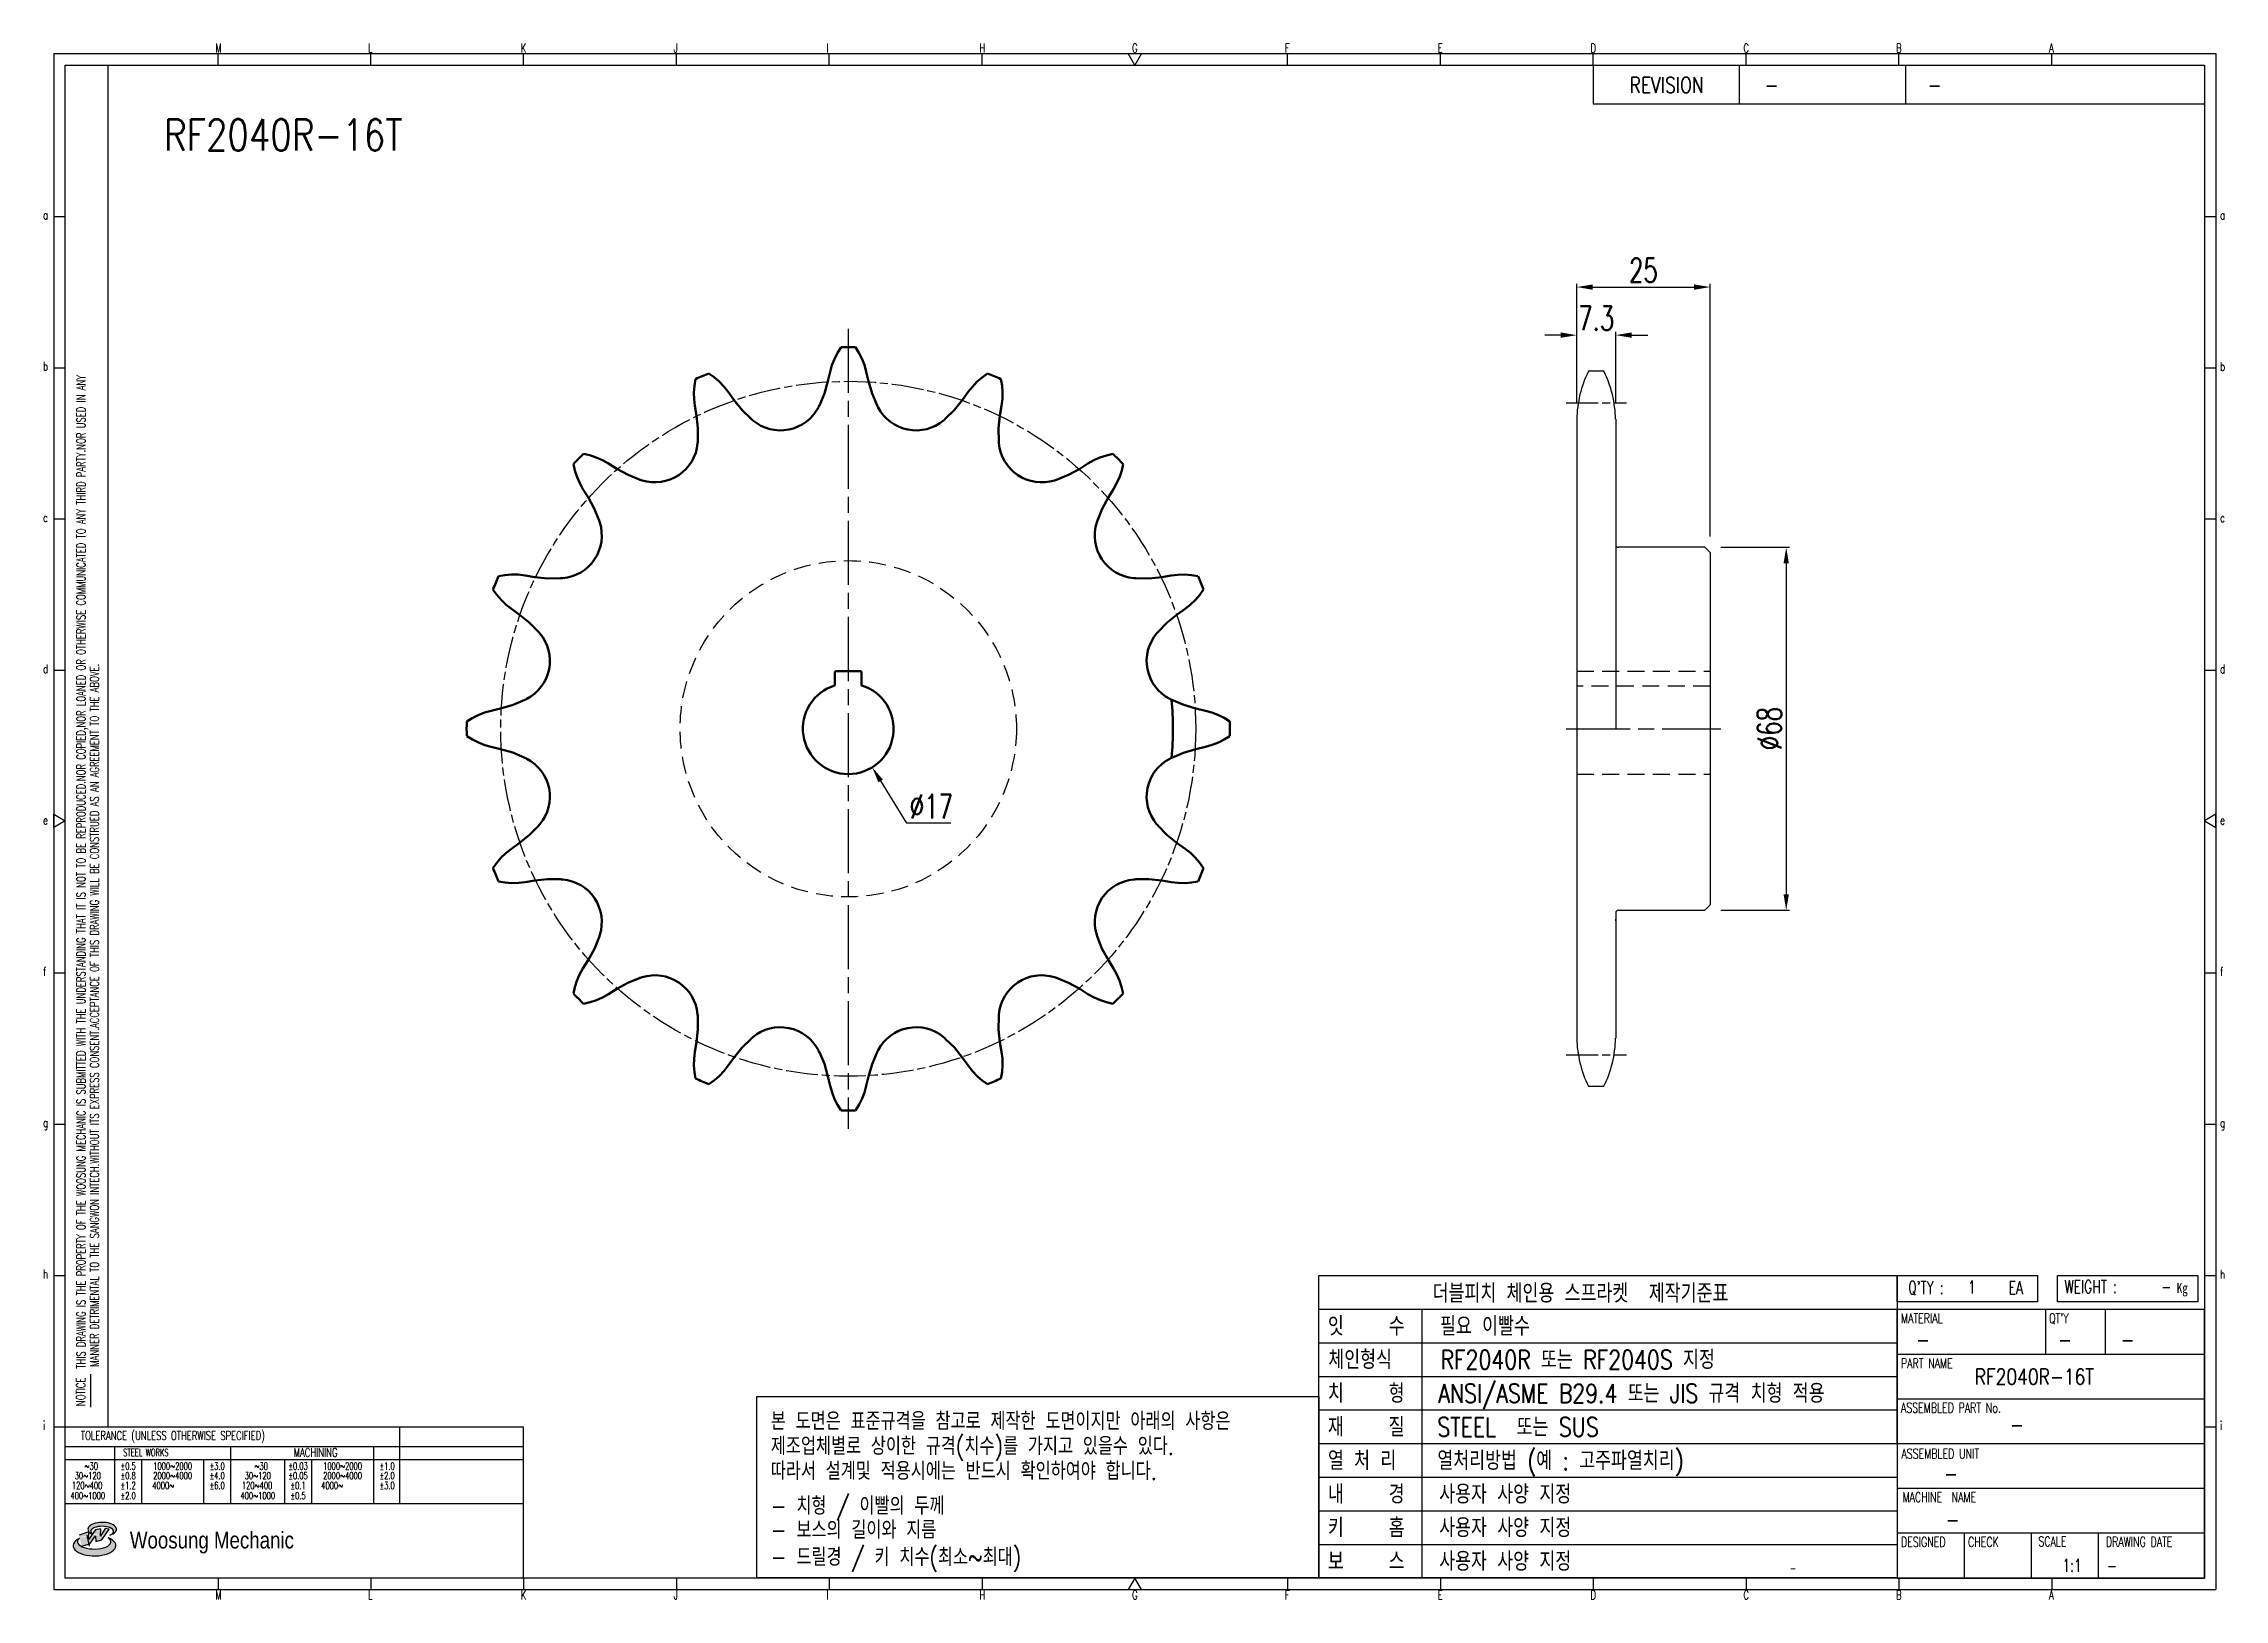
# Model space of a CAD drawing. Header units: millimetres. Extents: x 2460 to 2869, y -323 to -32.
import ezdxf
from ezdxf.enums import TextEntityAlignment as Align

# ---------------------------------------------------------------- set-up
doc = ezdxf.new("R2010")
doc.units = ezdxf.units.MM
for name, pattern in [('AM_ISO08W050', [18, 12, -1.5, 3, -1.5]), ('AM_ISO08W050x2', [9, 6, -0.75, 1.5, -0.75]), ('HIDDEN', [9.525, 6.35, -3.175])]:
    doc.linetypes.add(name, pattern=pattern)
for name, color, linetype, lineweight in [('AM_0', 7, 'Continuous', 50), ('CEN1', 1, 'AM_ISO08W050', 25), ('PEN_RF1', 6, 'AM_ISO08W050x2', 25)]:
    doc.layers.add(name, color=color, linetype=linetype, lineweight=lineweight)
for name, color, linetype in [('HIDDEN_RF1', 3, 'HIDDEN'), ('S-DIM', 7, 'Continuous'), ('TITLE', 7, 'Continuous'), ('도면레이아웃', 7, 'Continuous')]:
    doc.layers.add(name, color=color, linetype=linetype)
doc.styles.add('HAN', font='ROMANS.shx', dxfattribs={"width": 0.7, "bigfont": 'whgtxt.shx'})
doc.styles.add('HKD_ST2', font='romans.shx', dxfattribs={"width": 0.7, "height": 4, "bigfont": '@extfont2.shx'})
doc.styles.add('HSG', font='SIMPLEX.shx', dxfattribs={"width": 0.7, "bigfont": 'HSG.shx'})
doc.styles.add('ROMANS', font='romans.shx', dxfattribs={"width": 0.7, "bigfont": 'whgtxt.shx'})
doc.styles.add('SLDTEXTSTYLE4', font='arial.ttf', dxfattribs={"width": 0.8})
doc.dimstyles.new('RF-S3', dxfattribs={"dimscale": 3, "dimtxt": 1.5, "dimasz": 1, "dimexe": 0.2, "dimexo": 1, "dimgap": 0.3, "dimtad": 1, "dimtoh": 1, "dimdec": 1, "dimrnd": 0.01, "dimzin": 9, "dimdsep": 46, "dimtxsty": 'HSG', "dimcen": 0, "dimclrd": 1, "dimclre": 1, "dimclrt": 150, "dimazin": 2, "dimtp": 1, "dimtm": 1, "dimtfac": 0.5, "dimtdec": 1, "dimtofl": 0, "dimtmove": 0, "dimatfit": 3, "dimfxl": 0, "dimtvp": 1, "dimtolj": 2, "dimlwd": -1, "dimlwe": -1, "dimarcsym": 0})

# ---------------------------------------------------------------- blocks, each defined once
blk = doc.blocks.new('*D2')
at = {"layer": 'Defpoints', "color": 0, "transparency": 16777216}
for p in [(2754.49, -86.54), (2747.19, -102.31), (2754.49, -102.31)]:
    blk.add_point(p, dxfattribs=at)
at = {"layer": 'S-DIM', "color": 1, "transparency": 16777216}
for p, q in [((2744.19, -86.54), (2741.19, -86.54)), ((2747.19, -99.31), (2747.19, -85.94)), ((2754.49, -99.31), (2754.49, -85.94)), ((2757.49, -86.54), (2760.49, -86.54))]:
    blk.add_line(p, q, dxfattribs=at)
for points in [[(2744.19, -86.04), (2744.19, -87.04), (2747.19, -86.54)], [(2757.49, -86.04), (2757.49, -87.04), (2754.49, -86.54)]]:
    blk.add_solid(points, dxfattribs=at)
at = {"layer": 'S-DIM', "color": 150, "transparency": 16777216, "insert": (2750.84, -83.39), "char_height": 4.5, "attachment_point": 5, "style": 'HSG'}
blk.add_mtext('\\A2;7.3', dxfattribs=at)
blk = doc.blocks.new('*D3')
at = {"layer": 'Defpoints', "color": 0, "transparency": 16777216}
for p in [(2772.19, -77.54), (2747.19, -102.31), (2772.19, -127.29)]:
    blk.add_point(p, dxfattribs=at)
at = {"layer": 'S-DIM', "color": 1, "transparency": 16777216}
for p, q in [((2747.19, -99.31), (2747.19, -76.94)), ((2750.19, -77.54), (2769.19, -77.54)), ((2772.19, -124.29), (2772.19, -76.94))]:
    blk.add_line(p, q, dxfattribs=at)
for points in [[(2750.19, -77.04), (2750.19, -78.04), (2747.19, -77.54)], [(2769.19, -77.04), (2769.19, -78.04), (2772.19, -77.54)]]:
    blk.add_solid(points, dxfattribs=at)
at = {"layer": 'S-DIM', "color": 150, "transparency": 16777216, "insert": (2759.69, -74.39), "char_height": 4.5, "attachment_point": 5, "style": 'HSG'}
blk.add_mtext('\\A2;25', dxfattribs=at)
blk = doc.blocks.new('*D4')
at = {"layer": 'Defpoints', "color": 0, "transparency": 16777216}
for p in [(2771.19, -126.29), (2771.19, -194.29), (2786.44, -194.29)]:
    blk.add_point(p, dxfattribs=at)
at = {"layer": 'S-DIM', "color": 1, "transparency": 16777216}
for p, q in [((2774.19, -126.29), (2787.04, -126.29)), ((2786.44, -129.29), (2786.44, -191.29)), ((2774.19, -194.29), (2787.04, -194.29))]:
    blk.add_line(p, q, dxfattribs=at)
for points in [[(2785.94, -129.29), (2786.94, -129.29), (2786.44, -126.29)], [(2785.94, -191.29), (2786.94, -191.29), (2786.44, -194.29)]]:
    blk.add_solid(points, dxfattribs=at)
at = {"layer": 'S-DIM', "color": 150, "transparency": 16777216, "insert": (2783.29, -160.26), "char_height": 4.5, "attachment_point": 5, "rotation": 90, "style": 'HSG'}
blk.add_mtext('\\A2;%%c68', dxfattribs=at)
blk = doc.blocks.new('*D5')
at = {"layer": 'Defpoints', "color": 0, "transparency": 16777216}
for p in [(2606.22, -153.08), (2615.19, -167.51)]:
    blk.add_point(p, dxfattribs=at)
at = {"layer": 'S-DIM', "color": 1, "transparency": 16777216}
for p, q in [((2621.7, -177.98), (2616.78, -170.06)), ((2629.95, -177.98), (2621.7, -177.98))]:
    blk.add_line(p, q, dxfattribs=at)
blk.add_solid([(2617.2, -169.8), (2616.35, -170.32), (2615.19, -167.51)], dxfattribs=at)
at = {"layer": 'S-DIM', "color": 150, "transparency": 16777216, "insert": (2626.28, -174.83), "char_height": 4.5, "attachment_point": 5, "style": 'HSG'}
blk.add_mtext('\\A2;∅17', dxfattribs=at)
blk = doc.blocks.new('SUYWSHJH')
at = {"layer": '도면레이아웃'}
h = blk.add_hatch(color=10, dxfattribs=at)
h.paths.add_polyline_path([(1.544, 35.177), (1.554, 34.966), (1.779, 35.034), (2.054, 35.422), (1.908, 35.446), (1.728, 35.167), (1.741, 35.439), (1.547, 35.405), (1.292, 35.041), (1.295, 35.33), (0.943, 35.208), (1.03, 34.8), (1.336, 34.885)])
edge = h.paths.add_edge_path()
edge.add_ellipse((1.795, 35.421), major_axis=(-0.53, 0), ratio=0.487785, start_angle=122.36065, end_angle=403.39574)
edge.add_line((1.411, 35.244), (1.419, 35.261))
edge.add_ellipse((1.798, 35.344), major_axis=(-0.423, 0), ratio=0.444396, start_angle=131.58977, end_angle=386.19408, ccw=False)
edge = h.paths.add_edge_path()
edge.add_ellipse((1.512, 34.815), major_axis=(-0.793, 0), ratio=0.480113, start_angle=314.67633, end_angle=590.85213)
edge.add_ellipse((1.501, 34.958), major_axis=(-0.62, 0), ratio=0.43311, start_angle=331.7024, end_angle=574.42495, ccw=False)
for p, q in [((0, 90.118), (80.15, 90.118)), ((0, 90.118), (0, 33.191)), ((6.089, 89.693), (6.089, 90.118)), ((11.753, 89.693), (11.753, 90.118)), ((17.418, 89.693), (17.418, 90.118)), ((23.082, 89.693), (23.082, 90.118)), ((28.746, 89.693), (28.746, 90.118)), ((34.411, 89.693), (34.411, 90.118)), ((45.739, 89.693), (45.739, 90.118)), ((51.404, 89.693), (51.404, 90.118)), ((57.068, 89.693), (57.068, 90.118)), ((62.732, 89.693), (62.732, 90.118)), ((68.397, 89.693), (68.397, 90.118)), ((74.061, 89.693), (74.061, 90.118)), ((80.15, 90.118), (80.15, 33.191)), ((0, 84.085), (0.425, 84.085)), ((79.725, 84.085), (80.15, 84.085)), ((0, 78.478), (0.425, 78.478)), ((79.725, 78.478), (80.15, 78.478)), ((0, 72.87), (0.425, 72.87)), ((79.725, 72.87), (80.15, 72.87)), ((0, 67.262), (0.425, 67.262)), ((79.725, 67.262), (80.15, 67.262)), ((0, 56.047), (0.425, 56.047)), ((79.725, 56.047), (80.15, 56.047)), ((0, 50.439), (0.425, 50.439)), ((79.725, 50.439), (80.15, 50.439)), ((0, 44.832), (0.425, 44.832)), ((79.725, 44.832), (80.15, 44.832)), ((1.377, 39.947), (1.377, 41.174)), ((0, 39.224), (0.425, 39.224)), ((79.725, 39.224), (80.15, 39.224)), ((0, 33.191), (80.15, 33.191)), ((6.089, 33.616), (6.089, 33.191)), ((11.753, 33.616), (11.753, 33.191)), ((17.418, 33.616), (17.418, 33.191)), ((23.082, 33.616), (23.082, 33.191)), ((28.746, 33.616), (28.746, 33.191)), ((34.411, 33.616), (34.411, 33.191)), ((45.739, 33.616), (45.739, 33.191)), ((51.404, 33.616), (51.404, 33.191)), ((57.068, 33.616), (57.068, 33.191)), ((62.732, 33.616), (62.732, 33.191)), ((68.397, 33.616), (68.397, 33.191)), ((74.061, 33.616), (74.061, 33.191))]:
    blk.add_line(p, q)
at = {"color": 2}
for p, q in [((2.017, 39.224), (2.017, 89.693)), ((0.425, 39.224), (17.418, 39.224)), ((12.816, 39.224), (12.816, 36.382)), ((17.418, 33.616), (17.418, 39.224)), ((0.425, 38.487), (17.418, 38.487)), ((0.425, 38.012), (17.418, 38.012)), ((2.257, 38.487), (2.257, 36.382)), ((3.257, 38.012), (3.257, 36.382)), ((5.557, 38.012), (5.557, 36.382)), ((6.557, 38.5), (6.557, 36.382)), ((8.557, 38.012), (8.557, 36.382)), ((9.557, 38.026), (9.557, 36.382)), ((11.857, 38.487), (11.857, 36.382)), ((0.425, 36.382), (17.418, 36.382))]:
    blk.add_line(p, q, dxfattribs=at)
at = {"color": 6, "ltscale": 0.5}
for p, q in [((57.068, 89.693), (57.068, 88.246)), ((62.47, 89.693), (62.47, 88.246)), ((68.635, 89.693), (68.635, 88.246)), ((79.725, 88.246), (57.068, 88.246)), ((68.336, 38.59), (68.336, 43.563)), ((79.725, 43.563), (68.336, 43.563)), ((73.827, 43.563), (73.827, 41.905)), ((76.037, 43.563), (76.037, 41.905)), ((79.725, 38.59), (79.725, 43.563)), ((79.725, 41.905), (68.336, 41.905)), ((79.725, 40.248), (68.336, 40.248)), ((68.336, 38.59), (68.336, 33.616)), ((79.725, 38.59), (68.336, 38.59)), ((79.725, 33.616), (79.725, 38.59)), ((79.725, 36.932), (68.336, 36.932)), ((79.725, 35.274), (68.336, 35.274)), ((70.822, 33.616), (70.822, 35.274)), ((73.309, 33.616), (73.309, 35.274)), ((75.796, 33.616), (75.796, 35.274)), ((68.336, 33.616), (79.725, 33.616))]:
    blk.add_line(p, q, dxfattribs=at)
for points in [[(40.075, 89.693), (39.83, 90.118), (40.32, 90.118)], [(0.425, 89.693), (79.725, 89.693), (79.725, 33.616), (0.425, 33.616)], [(0.425, 61.679), (0, 61.433), (0, 61.924)], [(79.725, 61.679), (80.15, 61.433), (80.15, 61.924)], [(40.075, 33.616), (39.83, 33.191), (40.32, 33.191)]]:
    blk.add_lwpolyline(points, close=True)
at = {"layer": 'TITLE', "color": 20}
for p, q in [((68.336, 43.851), (68.336, 44.826)), ((68.336, 44.826), (73.54, 44.826)), ((73.54, 44.826), (73.54, 43.851)), ((74.277, 43.851), (74.277, 44.826)), ((74.277, 44.826), (79.481, 44.826)), ((79.481, 44.826), (79.481, 43.851)), ((73.54, 43.851), (68.336, 43.851)), ((79.481, 43.851), (74.277, 43.851))]:
    blk.add_line(p, q, dxfattribs=at)
at = {"layer": '도면레이아웃'}
for p, q in [((1.295, 35.33), (0.943, 35.208)), ((1.03, 34.8), (1.336, 34.885)), ((1.224, 35.208), (1.311, 34.8)), ((1.224, 35.208), (1.224, 35.208)), ((1.547, 35.405), (1.292, 35.041)), ((1.292, 35.041), (1.295, 35.33)), ((1.336, 34.885), (1.544, 35.177)), ((1.419, 35.261), (1.411, 35.244)), ((1.544, 35.177), (1.554, 34.966)), ((1.741, 35.439), (1.547, 35.405)), ((1.554, 34.966), (1.779, 35.034)), ((1.908, 35.446), (1.728, 35.167)), ((1.728, 35.167), (1.741, 35.439)), ((1.779, 35.034), (2.054, 35.422)), ((2.054, 35.422), (1.908, 35.446))]:
    blk.add_line(p, q, dxfattribs=at)
for centre, major_axis, ratio, start_param, end_param in [((1.795, 35.421), (-0.53, 0), 0.487785, 2.135596, 7.040584), ((1.512, 34.815), (-0.793, 0), 0.480113, 5.492138, 10.312315), ((1.501, 34.958), (-0.62, 0), 0.43311, 5.789299, 10.025607), ((1.798, 35.344), (-0.423, 0), 0.444396, 2.296675, 6.740358)]:
    blk.add_ellipse(centre, major_axis=major_axis, ratio=ratio, start_param=start_param, end_param=end_param, dxfattribs=at)
at = {"color": 4, "style": 'HKD_ST2', "width": 0.7}
for s, p in [('M', (5.988, 90.164)), ('L', (11.652, 90.164)), ('K', (17.316, 90.164)), ('J', (22.981, 90.164)), ('I', (28.645, 90.164)), ('H', (34.309, 90.164)), ('G', (39.974, 90.164)), ('F', (45.638, 90.164)), ('E', (51.302, 90.164)), ('D', (56.967, 90.164)), ('C', (62.631, 90.164)), ('B', (68.295, 90.164)), ('A', (73.96, 90.164)), ('a', (-0.395, 83.976)), ('a', (80.305, 83.97)), ('b', (-0.395, 78.368)), ('b', (80.305, 78.362)), ('c', (-0.395, 72.76)), ('c', (80.305, 72.754)), ('d', (-0.395, 67.153)), ('d', (80.305, 67.147)), ('e', (-0.395, 61.545)), ('e', (80.305, 61.539)), ('f', (-0.395, 55.937)), ('f', (80.305, 55.931)), ('g', (-0.395, 50.33)), ('g', (80.305, 50.324)), ('h', (-0.395, 44.722)), ('h', (80.305, 44.716)), ('i', (-0.395, 39.114)), ('i', (80.305, 39.108)), ('M', (5.988, 32.824)), ('L', (11.652, 32.824)), ('K', (17.316, 32.824)), ('J', (22.981, 32.824)), ('I', (28.645, 32.824)), ('H', (34.309, 32.824)), ('G', (39.974, 32.824)), ('F', (45.638, 32.824)), ('E', (51.302, 32.824)), ('D', (56.967, 32.824)), ('C', (62.631, 32.824)), ('B', (68.295, 32.824)), ('A', (73.96, 32.824))]:
    blk.add_text(s, height=0.326, dxfattribs=at).set_placement(p)
for s, height, style, width, p in [('REVISION', 0.5806, 'HAN', 0.8, (58.415, 88.664)), ('-', 0.581, 'HAN', 0.8, (63.426, 88.664)), ('-', 0.581, 'HAN', 0.8, (69.468, 88.664)), ("Q'TY : ", 0.4746, 'HKD_ST2', 0.7, (68.743, 44.143)), ('1', 0.475, 'HKD_ST2', 0.7, (70.957, 44.165)), ('EA', 0.4746, 'HKD_ST2', 0.7, (72.464, 44.143)), ('WEIGHT : ', 0.4746, 'HKD_ST2', 0.7, (74.536, 44.176)), ('-', 0.581, 'HAN', 0.8, (69.029, 42.157)), ('-', 0.581, 'HAN', 0.8, (74.289, 42.157)), ('-', 0.581, 'HAN', 0.8, (76.623, 42.157)), ('-', 0.581, 'HAN', 0.8, (72.515, 39.013)), ('-', 0.581, 'HAN', 0.8, (70.067, 37.189)), ('-', 0.581, 'HAN', 0.8, (70.126, 35.48)), ('1:1', 0.4746, 'HKD_ST2', 0.7, (74.458, 33.848)), ('-', 0.475, 'HKD_ST2', 0.7, (76.112, 33.837))]:
    blk.add_text(s, height=height, dxfattribs=dict(style=style, width=width)).set_placement(p)
at = {"color": 2, "style": 'HKD_ST2', "width": 0.7}
for s, p in [(' THIS DRAWING IS THE PROPERTY OF THE WOOSUNG MECHANIC IS SUBMITTED WITH THE UNDERSTANDING THAT IT IS NOT TO BE REPRODUCED.NOR COPIED,NOR LOANED OR OTHERWISE COMMUNICATED TO ANY THIRD PARTY.NOR USED IN ANY', (1.173, 41.217)), ('MANNER DETRIMENTAL TO THE SANGWON INTECH.WITHOUT ITS EXPRESS CONSENT.ACCEPTANCE OF THIS DRAWING WILL BE CONSTRUED AS AN AGREEMENT TO THE ABOVE.', (1.672, 41.447))]:
    blk.add_text(s, height=0.326266, rotation=90, dxfattribs=at).set_placement(p)
at = {"style": 'HKD_ST2', "width": 0.7}
blk.add_text('-', height=0.475, dxfattribs=at).set_placement((78.499, 44.176), align=Align.RIGHT)
at = {"color": 4, "style": 'HKD_ST2', "width": 0.7}
for s, height, p in [('MATERIAL', 0.3651, (68.474, 43.425)), ("QT'Y", 0.3651, (73.965, 43.425)), ('PART NAME', 0.3651, (68.474, 41.756)), ('ASSEMBLED PART No.', 0.36511, (68.474, 40.109)), ('ASSEMBLED UNIT', 0.36511, (68.49, 38.408)), ('MACHINE  NAME', 0.36511, (68.532, 36.794)), ('DESIGNED', 0.3651, (68.474, 35.136)), ('CHECK', 0.3651, (70.961, 35.136)), ('SCALE', 0.3651, (73.566, 35.153)), ('DRAWING DATE', 0.36511, (76.071, 35.141))]:
    blk.add_text(s, height=height, dxfattribs=at).set_placement(p, align=Align.TOP_LEFT)
at = {"style": 'HKD_ST2', "width": 0.7}
blk.add_text('NOTICE', height=0.3263, rotation=90, dxfattribs=at).set_placement((1.163, 39.988))
for s, height, style, width, p in [('TOLERANCE (UNLESS OTHERWISE SPECIFIED)', 0.32627, 'HKD_ST2', 0.7, (4.417, 38.896)), ('-', 0.326, 'ROMANS', 0.65, (64.469, 33.975))]:
    blk.add_text(s, height=height, dxfattribs=dict(style=style, width=width)).set_placement(p, align=Align.MIDDLE_CENTER)
at = {"color": 4, "style": 'HKD_ST2', "width": 0.7}
for s, height, p in [('STEEL WORKS', 0.26101, (3.416, 38.268)), ('MACHINING', 0.3263, (9.707, 38.27)), ('%%P0.5', 0.261, (2.757, 37.762)), ('%%P0.8', 0.261, (2.757, 37.411)), ('%%P3.0', 0.261, (6.057, 37.762)), ('%%P4.0', 0.261, (6.057, 37.411)), ('%%P0.03', 0.261, (9.057, 37.762)), ('%%P0.05', 0.261, (9.057, 37.411)), ('%%P1.0', 0.261, (12.357, 37.762)), ('%%P2.0', 0.261, (12.357, 37.411)), ('%%P1.2', 0.261, (2.757, 37.045)), ('%%P2.0', 0.261, (2.757, 36.67)), ('%%P6.0', 0.261, (6.057, 37.045)), ('%%P0.1', 0.261, (9.057, 37.045)), ('%%P0.5', 0.261, (9.057, 36.67)), ('%%P3.0', 0.261, (12.357, 37.045))]:
    blk.add_text(s, height=height, dxfattribs=at).set_placement(p, align=Align.MIDDLE)
for s, height, p in [('30%%126120', 0.261, (1.263, 37.411)), ('%%12630', 0.261, (1.389, 37.762)), ('2000%%1264000', 0.26101, (4.407, 37.411)), ('1000%%1262000', 0.26101, (4.407, 37.762)), ('30%%126120', 0.261, (7.563, 37.411)), ('%%12630', 0.261, (7.689, 37.762)), ('2000%%1264000', 0.26101, (10.707, 37.411)), ('1000%%1262000', 0.26101, (10.707, 37.762)), ('400%%1261000', 0.26101, (1.263, 36.67)), ('120%%126400', 0.26101, (1.237, 37.045)), ('4000%%126', 0.261, (4.061, 37.045)), ('400%%1261000', 0.26101, (7.563, 36.67)), ('120%%126400', 0.26101, (7.537, 37.045)), ('4000%%126', 0.261, (10.321, 37.045))]:
    blk.add_text(s, height=height, dxfattribs=at).set_placement(p, align=Align.MIDDLE_CENTER)
at = {"color": 1, "style": 'SLDTEXTSTYLE4', "width": 0.8}
blk.add_text('Woosung Mechanic', height=0.61957, dxfattribs=at).set_placement((2.822, 34.711))
at = {"layer": 'TITLE', "width": 0.8}
blk.add_text('Kg', height=0.3789, dxfattribs=at).set_placement((78.694, 44.176))
blk = doc.blocks.new('ST')
at = {"color": 150}
for p, q in [((1275.22, 18.47), (1365.55, 18.47)), ((1275.22, 18.47), (1365.55, 18.47)), ((1291.34, 18.47), (1291.34, -23.5)), ((1275.22, 13.23), (1365.55, 13.23)), ((1275.22, 7.98), (1365.55, 7.98)), ((1275.22, 2.73), (1365.55, 2.73)), ((1275.22, -2.51), (1365.55, -2.51)), ((1275.22, -7.76), (1365.55, -7.76)), ((1275.22, -13), (1365.55, -13)), ((1275.22, -18.25), (1365.55, -18.25))]:
    blk.add_line(p, q, dxfattribs=at)
blk.add_lwpolyline([(1275.22, 23.72), (1365.55, 23.72), (1365.55, -23.5), (1275.22, -23.5)], close=True, dxfattribs=at)
blk.add_lwpolyline([(1187.47, 4.85), (1275.22, 4.85), (1275.22, -23.5), (1187.47, -23.5)], close=True)
at = {"color": 150, "style": 'HAN', "width": 0.8}
for s, height, p in [('더블피치 체인용 스프라켓  제작기준표', 2.9346, (1293, 19.48)), ('잇    수 ', 2.935, (1276.65, 14.34)), ('필요 이빨수', 2.935, (1294.15, 14.34)), ('체인형식 ', 2.935, (1276.72, 9.12)), ('RF2040R 또는 RF2040S 지정', 2.9346, (1294.22, 9.12)), ('치    형', 2.935, (1276.65, 3.85)), ('ANSI/ASME B29.4 또는 JIS 규격 치형 적용', 2.9346, (1293.88, 3.85)), ('재    질', 2.935, (1276.65, -1.4)), ('STEEL  또는 SUS', 2.9346, (1293.74, -1.4)), ('열처리방법 (예 : 고주파열치리)', 2.9346, (1293.74, -6.64)), ('열 처 리', 2.935, (1276.65, -6.64)), ('내    경', 2.935, (1276.65, -11.89)), ('사용자 사양 지정', 2.935, (1294.03, -11.89)), ('키    홈', 2.935, (1276.65, -17.13)), ('사용자 사양 지정', 2.935, (1294.03, -17.13)), ('보    스', 2.935, (1276.65, -22.38)), ('사용자 사양 지정', 2.935, (1294.03, -22.38))]:
    blk.add_text(s, height=height, dxfattribs=at).set_placement(p)
at = {"style": 'HAN', "width": 0.8}
for s, p in [('본 도면은 표준규격을 참고로 제작한 도면이지만 아래의 사항은', (1189.67, -0.4)), ('제조업체별로 상이한 규격(치수)를 가지고 있을수 있다.', (1189.67, -4.29)), ('따라서 설계및 적용시에는 반드시 확인하여야 합니다.', (1189.67, -8.18)), ('- 치형 / 이빨의 두께', (1189.67, -13.62)), ('- 보스의 길이와 지름', (1189.67, -17.38)), ('- 드릴경 / 키 치수(최소~최대)', (1189.67, -21.61))]:
    blk.add_text(s, height=2.7767, dxfattribs=at).set_placement(p)

msp = doc.modelspace()

# ---------------------------------------------------------------- linework, layer by layer
for p, q in [((2752.3, -93.31), (2749.38, -93.31)), ((2747.19, -102.31), (2747.19, -218.28)), ((2754.49, -102.31), (2754.49, -160.29)), ((2771.19, -126.29), (2754.99, -126.29)), ((2771.19, -126.29), (2772.19, -127.29)), ((2772.19, -127.29), (2772.19, -193.29)), ((2754.49, -195.5), (2754.46, -196.27)), ((2754.49, -194.79), (2754.49, -218.28)), ((2754.99, -194.29), (2771.19, -194.29)), ((2772.19, -193.29), (2771.19, -194.29)), ((2752.3, -227.28), (2749.38, -227.28))]:
    msp.add_line(p, q)
for centre, radius, start, end in [((2769.08, -102.87), 21.9, 154.115, 178.5326), ((2732.59, -102.87), 21.9, 1.4674, 25.885), ((2754.99, -125.79), 0.5, 180, 270), ((2754.99, -194.79), 0.5, 90, 180), ((2769.08, -217.71), 21.9, 181.4674, 205.885), ((2732.59, -217.71), 21.9, 334.115, 358.5326)]:
    msp.add_arc(centre, radius, start, end)
at = {"layer": 'AM_0'}
for p, q in [((2606.91, -95.16), (2607.32, -93.39)), ((2614.09, -93.39), (2614.5, -95.16)), ((2588.23, -97.19), (2589.29, -98.67)), ((2632.12, -98.67), (2633.18, -97.19)), ((2582.28, -101.57), (2581.98, -99.78)), ((2639.43, -99.78), (2639.13, -101.57)), ((2565.79, -110.59), (2567.33, -111.56)), ((2654.08, -111.56), (2655.62, -110.59)), ((2561.97, -116.92), (2561, -115.38)), ((2660.41, -115.38), (2659.44, -116.92)), ((2550.19, -131.57), (2551.98, -131.87)), ((2669.43, -131.87), (2671.22, -131.57)), ((2549.08, -138.88), (2547.6, -137.82)), ((2673.81, -137.82), (2672.33, -138.88)), ((2608.21, -152.17), (2608.21, -149.69)), ((2613.01, -149.49), (2608.41, -149.49)), ((2613.21, -149.69), (2613.21, -152.17)), ((2543.8, -156.91), (2545.58, -156.5)), ((2675.84, -156.5), (2677.61, -156.91)), ((2545.58, -164.09), (2543.8, -163.68)), ((2677.61, -163.68), (2675.84, -164.09)), ((2547.6, -182.77), (2549.08, -181.71)), ((2672.33, -181.71), (2673.81, -182.77)), ((2551.98, -188.72), (2550.19, -189.02)), ((2671.22, -189.02), (2669.43, -188.72)), ((2561, -205.21), (2561.97, -203.67)), ((2659.44, -203.67), (2660.41, -205.21)), ((2567.33, -209.03), (2565.79, -210)), ((2655.62, -210), (2654.08, -209.03)), ((2581.98, -220.81), (2582.28, -219.02)), ((2639.13, -219.02), (2639.43, -220.81)), ((2589.29, -221.92), (2588.23, -223.4)), ((2633.18, -223.4), (2632.12, -221.92)), ((2607.32, -227.2), (2606.91, -225.42)), ((2614.5, -225.42), (2614.09, -227.2))]:
    msp.add_line(p, q, dxfattribs=at)
for points in [[(2607.32, -93.39), (2607.66, -92.18), (2608.11, -91.02), (2608.68, -89.88), (2609.35, -88.81)], [(2612.06, -88.81), (2612.7, -89.84), (2613.26, -90.93), (2613.73, -92.13), (2614.09, -93.39)], [(2584.6, -93.73), (2585.59, -94.43), (2586.52, -95.23), (2587.42, -96.16), (2588.23, -97.19)], [(2633.18, -97.19), (2633.96, -96.2), (2634.82, -95.3), (2635.78, -94.46), (2636.81, -93.73)], [(2581.98, -99.78), (2581.83, -98.53), (2581.8, -97.29), (2581.89, -96.01), (2582.1, -94.77)], [(2606.91, -95.16), (2606.24, -97.45), (2605.29, -99.7)], [(2616.12, -99.7), (2615.18, -97.5), (2614.5, -95.16)], [(2639.31, -94.77), (2639.52, -95.96), (2639.61, -97.19), (2639.59, -98.48), (2639.43, -99.78)], [(2582.28, -101.57), (2582.53, -103.94), (2582.51, -106.39)], [(2592.52, -102.24), (2590.81, -100.57), (2589.29, -98.67)], [(2632.12, -98.67), (2630.63, -100.53), (2628.89, -102.24)], [(2638.9, -106.39), (2638.87, -104), (2639.13, -101.57)], [(2561.11, -108.79), (2562.3, -109.06), (2563.46, -109.44), (2564.65, -109.96), (2565.79, -110.59)], [(2655.62, -110.59), (2656.72, -109.98), (2657.85, -109.48), (2659.07, -109.07), (2660.3, -108.79)], [(2561, -115.38), (2560.39, -114.28), (2559.89, -113.15), (2559.48, -111.93), (2559.2, -110.7)], [(2571.69, -113.62), (2569.47, -112.73), (2567.33, -111.56)], [(2654.08, -111.56), (2651.99, -112.7), (2649.72, -113.62)], [(2662.21, -110.7), (2661.94, -111.89), (2661.56, -113.05), (2661.04, -114.24), (2660.41, -115.38)], [(2561.97, -116.92), (2563.11, -119.01), (2564.03, -121.28)], [(2657.38, -121.28), (2658.27, -119.06), (2659.44, -116.92)], [(2547.6, -137.82), (2546.61, -137.04), (2545.71, -136.18), (2544.87, -135.22), (2544.14, -134.19)], [(2545.18, -131.69), (2546.37, -131.48), (2547.6, -131.39), (2548.89, -131.41), (2550.19, -131.57)], [(2556.8, -132.1), (2554.41, -132.13), (2551.98, -131.87)], [(2669.43, -131.87), (2667.06, -132.12), (2664.61, -132.1)], [(2671.22, -131.57), (2672.47, -131.42), (2673.71, -131.39), (2674.99, -131.48), (2676.23, -131.69)], [(2677.27, -134.19), (2676.57, -135.18), (2675.77, -136.11), (2674.84, -137.01), (2673.81, -137.82)], [(2549.08, -138.88), (2550.94, -140.37), (2552.65, -142.11)], [(2668.76, -142.11), (2670.43, -140.4), (2672.33, -138.88)], [(2550.11, -154.88), (2547.91, -155.81), (2545.58, -156.5)], [(2675.84, -156.5), (2673.55, -155.83), (2671.3, -154.88)], [(2539.22, -158.94), (2540.25, -158.3), (2541.34, -157.74), (2542.54, -157.27), (2543.8, -156.91)], [(2677.61, -156.91), (2678.82, -157.25), (2679.98, -157.7), (2681.12, -158.27), (2682.19, -158.94)], [(2543.8, -163.68), (2542.59, -163.34), (2541.43, -162.89), (2540.29, -162.32), (2539.22, -161.65)], [(2682.19, -161.65), (2681.16, -162.29), (2680.07, -162.85), (2678.87, -163.32), (2677.61, -163.68)], [(2545.58, -164.09), (2547.86, -164.76), (2550.11, -165.71)], [(2671.3, -165.71), (2673.5, -164.77), (2675.84, -164.09)], [(2552.65, -178.48), (2550.98, -180.19), (2549.08, -181.71)], [(2672.33, -181.71), (2670.47, -180.22), (2668.76, -178.48)], [(2544.14, -186.4), (2544.84, -185.41), (2545.64, -184.48), (2546.57, -183.58), (2547.6, -182.77)], [(2673.81, -182.77), (2674.8, -183.55), (2675.7, -184.41), (2676.54, -185.37), (2677.27, -186.4)], [(2550.19, -189.02), (2548.94, -189.17), (2547.7, -189.2), (2546.42, -189.11), (2545.18, -188.9)], [(2551.98, -188.72), (2554.35, -188.47), (2556.8, -188.49)], [(2664.61, -188.49), (2667, -188.46), (2669.43, -188.72)], [(2676.23, -188.9), (2675.04, -189.1), (2673.81, -189.2), (2672.52, -189.18), (2671.22, -189.02)], [(2564.03, -199.31), (2563.14, -201.53), (2561.97, -203.67)], [(2659.44, -203.67), (2658.3, -201.58), (2657.38, -199.31)], [(2559.2, -209.89), (2559.47, -208.7), (2559.85, -207.54), (2560.37, -206.35), (2561, -205.21)], [(2567.33, -209.03), (2569.42, -207.89), (2571.69, -206.97)], [(2649.72, -206.97), (2651.94, -207.86), (2654.08, -209.03)], [(2660.41, -205.21), (2661.02, -206.31), (2661.52, -207.44), (2661.93, -208.66), (2662.21, -209.89)], [(2565.79, -210), (2564.69, -210.61), (2563.56, -211.11), (2562.34, -211.52), (2561.11, -211.8)], [(2660.3, -211.8), (2659.11, -211.53), (2657.95, -211.15), (2656.76, -210.63), (2655.62, -210)], [(2582.51, -214.2), (2582.54, -216.59), (2582.28, -219.02)], [(2639.13, -219.02), (2638.88, -216.65), (2638.9, -214.2)], [(2589.29, -221.92), (2590.78, -220.06), (2592.52, -218.35)], [(2628.89, -218.35), (2630.6, -220.02), (2632.12, -221.92)], [(2582.1, -225.82), (2581.89, -224.63), (2581.8, -223.4), (2581.82, -222.11), (2581.98, -220.81)], [(2588.23, -223.4), (2587.45, -224.39), (2586.59, -225.29), (2585.63, -226.13), (2584.6, -226.86)], [(2605.29, -220.89), (2606.23, -223.09), (2606.91, -225.42)], [(2614.5, -225.42), (2615.17, -223.14), (2616.12, -220.89)], [(2636.81, -226.86), (2635.82, -226.16), (2634.89, -225.36), (2633.99, -224.43), (2633.18, -223.4)], [(2639.43, -220.81), (2639.58, -222.06), (2639.61, -223.3), (2639.52, -224.58), (2639.31, -225.82)], [(2609.35, -231.78), (2608.71, -230.75), (2608.15, -229.66), (2607.68, -228.46), (2607.32, -227.2)], [(2614.09, -227.2), (2613.75, -228.41), (2613.3, -229.57), (2612.73, -230.71), (2612.06, -231.78)]]:
    msp.add_lwpolyline(points, dxfattribs=at)
for centre, radius, start, end in [((2610.71, -160.29), 71.5, 88.917, 91.083), ((2610.71, -160.29), 71.5, 111.417, 113.583), ((2610.71, -160.29), 71.5, 66.417, 68.583), ((2597.99, -96.37), 8.02, 230, 332.5), ((2586.72, -90.5), 20.72, 332.5, 333.643), ((2634.69, -90.5), 20.72, 206.357, 207.5), ((2623.42, -96.37), 8.02, 207.5, 310), ((2606.16, -86.64), 20.72, 228.857, 230), ((2615.25, -86.64), 20.72, 310, 311.143), ((2610.71, -160.29), 71.5, 133.917, 136.083), ((2574.49, -106.1), 8.02, 252.5, 355), ((2561.84, -104.99), 20.72, 355, 356.143), ((2659.57, -104.99), 20.72, 183.857, 185), ((2646.92, -106.1), 8.02, 185, 287.5), ((2610.71, -160.29), 71.5, 43.917, 46.083), ((2578.31, -93.99), 20.72, 251.357, 252.5), ((2643.1, -93.99), 20.72, 287.5, 288.643), ((2556.51, -124.08), 8.02, 275, 17.5), ((2544.4, -127.9), 20.72, 17.5, 18.643), ((2664.9, -124.08), 8.02, 162.5, 265), ((2677.01, -127.9), 20.72, 161.357, 162.5), ((2610.71, -160.29), 71.5, 156.417, 158.583), ((2555.4, -111.43), 20.72, 273.857, 275), ((2666.01, -111.43), 20.72, 265, 266.143), ((2610.71, -160.29), 71.5, 21.417, 23.583), ((2546.78, -147.58), 8.02, 297.5, 40), ((2537.05, -155.75), 20.72, 40, 41.143), ((2674.63, -147.58), 8.02, 140, 242.5), ((2684.36, -155.75), 20.72, 138.857, 140), ((2608.41, -149.69), 0.2, 90, 180), ((2613.01, -149.69), 0.2, 0, 90), ((2540.91, -136.31), 20.72, 296.357, 297.5), ((2610.71, -160.29), 8.5, 107.1046, 72.8954), ((2680.5, -136.31), 20.72, 242.5, 243.643), ((2610.71, -160.29), 60.83, 354.8917, 5.1083), ((2610.71, -160.29), 71.5, 178.917, 181.083), ((2610.71, -160.29), 71.5, 358.917, 1.083), ((2540.91, -184.28), 20.72, 62.5, 63.643), ((2546.78, -173.01), 8.02, 320, 62.5), ((2674.63, -173.01), 8.02, 117.5, 220), ((2680.5, -184.28), 20.72, 116.357, 117.5), ((2537.05, -164.84), 20.72, 318.857, 320), ((2684.36, -164.84), 20.72, 220, 221.143), ((2610.71, -160.29), 71.5, 201.417, 203.583), ((2610.71, -160.29), 71.5, 336.417, 338.583), ((2555.4, -209.16), 20.72, 85, 86.143), ((2556.51, -196.51), 8.02, 342.5, 85), ((2664.9, -196.51), 8.02, 95, 197.5), ((2666.01, -209.16), 20.72, 93.857, 95), ((2544.4, -192.69), 20.72, 341.357, 342.5), ((2677.01, -192.69), 20.72, 197.5, 198.643), ((2578.31, -226.6), 20.72, 107.5, 108.643), ((2574.49, -214.49), 8.02, 5, 107.5), ((2646.92, -214.49), 8.02, 72.5, 175), ((2643.1, -226.6), 20.72, 71.357, 72.5), ((2610.71, -160.29), 71.5, 223.917, 226.083), ((2610.71, -160.29), 71.5, 313.917, 316.083), ((2561.84, -215.6), 20.72, 3.857, 5), ((2597.99, -224.22), 8.02, 27.5, 130), ((2623.42, -224.22), 8.02, 50, 152.5), ((2659.57, -215.6), 20.72, 175, 176.143), ((2606.16, -233.95), 20.72, 130, 131.143), ((2586.72, -230.09), 20.72, 26.357, 27.5), ((2634.69, -230.09), 20.72, 152.5, 153.643), ((2615.25, -233.95), 20.72, 48.857, 50), ((2610.71, -160.29), 71.5, 246.417, 248.583), ((2610.71, -160.29), 71.5, 291.417, 293.583), ((2610.71, -160.29), 71.5, 268.917, 271.083)]:
    msp.add_arc(centre, radius, start, end, dxfattribs=at)
at = {"layer": 'CEN1', "color": 1, "linetype": 'AM_ISO08W050x2', "ltscale": 2}
for p, q in [((2610.71, -85.34), (2610.71, -235.25)), ((2745.19, -160.29), (2774.19, -160.29))]:
    msp.add_line(p, q, dxfattribs=at)
at = {"layer": 'HIDDEN_RF1', "ltscale": 0.5}
for p, q in [((2747.19, -149.49), (2772.19, -149.49)), ((2772.19, -152.29), (2747.19, -152.29)), ((2747.19, -168.79), (2772.19, -168.79))]:
    msp.add_line(p, q, dxfattribs=at)
msp.add_circle((2610.71, -160.29), 31.5, dxfattribs=at)
at = {"layer": 'PEN_RF1'}
for p, q in [((2745.19, -99.21), (2756.49, -99.21)), ((2745.19, -221.38), (2756.49, -221.38))]:
    msp.add_line(p, q, dxfattribs=at)
msp.add_circle((2610.71, -160.29), 65.1, dxfattribs=at)

# ---------------------------------------------------------------- block references
for name, p, xscale, yscale, zscale in [('SUYWSHJH', (2461.85, -489.3), 5.054399999999999, 5.054399999999999, 5.054399999999999), ('ST', (1168.59, -291.19), 1.2, 1.2, 1.2)]:
    msp.add_blockref(name, p, dxfattribs=dict(xscale=xscale, yscale=yscale, zscale=zscale))

# ---------------------------------------------------------------- texts
at = {"style": 'HAN', "width": 0.8}
for height, p in [(5.8693, (2482.51, -51.97)), (2.9346, (2821.76, -283.15))]:
    msp.add_text('RF2040R-16T', height=height, dxfattribs=at).set_placement(p)

# ---------------------------------------------------------------- dimensions: what is measured, and where the dimension line sits
at = {"layer": 'S-DIM'}
dim = msp.add_linear_dim(base=(2772.19, -77.54), p1=(2747.19, -102.31), p2=(2772.19, -127.29), dimstyle='RF-S3', dxfattribs=at)
dim.commit()
dim.dimension.update_dxf_attribs({"geometry": '*D3', "text_midpoint": (2759.69, -74.39)})
dim = msp.add_linear_dim(base=(2754.49, -86.54), p1=(2747.19, -102.31), p2=(2754.49, -102.31), dimstyle='RF-S3', dxfattribs=at)
dim.commit()
dim.dimension.update_dxf_attribs({"geometry": '*D2', "text_midpoint": (2750.84, -86.54), "dimtype": 128})
dim = msp.add_linear_dim(base=(2786.44, -194.29), p1=(2771.19, -126.29), p2=(2771.19, -194.29), angle=90, text='%%c<>', dimstyle='RF-S3', dxfattribs=at)
dim.commit()
dim.dimension.update_dxf_attribs({"geometry": '*D4', "text_midpoint": (2786.44, -160.26), "dimtype": 128})
dim = msp.add_diameter_dim_2p(p1=(2606.22, -153.08), p2=(2615.19, -167.51), dimstyle='RF-S3', dxfattribs=at)
dim.commit()
dim.dimension.update_dxf_attribs({"geometry": '*D5', "text_midpoint": (2626.28, -177.98), "dimtype": 131})

doc.saveas('drawing.dxf')
